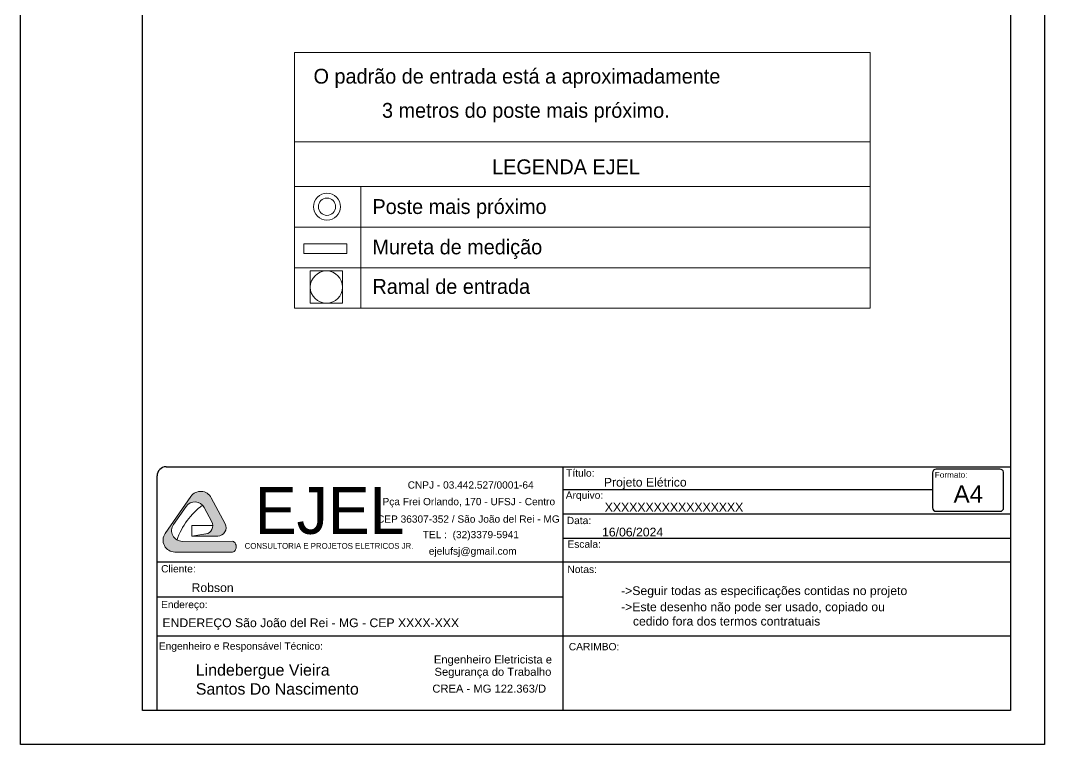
# Model space of a CAD drawing. Header units: millimetres. Extents: x 32721 to 70403, y 1490 to 13922.
# Drawn here: x 50117 to 52217, y 2750 to 4235 of the extents above; entities that cross this region are included whole.
import ezdxf
from ezdxf.enums import TextEntityAlignment as Align

# ---------------------------------------------------------------- set-up
doc = ezdxf.new("R2010")
doc.units = ezdxf.units.MM
for name, color, linetype, lineweight in [('1', 1, 'Continuous', 13), ('EJEL0550C', 50, 'Continuous', 35), ('EJEL0910C', 10, 'Continuous', 9), ('EJELFORMATO', 170, 'Continuous', 25)]:
    doc.layers.add(name, color=color, linetype=linetype, lineweight=lineweight)
doc.styles.add('AGEONE', font='')
doc.styles.add('AR', font='arial.ttf')
doc.styles.add('PADRÃO', font='', dxfattribs={"height": 0.2})
doc.styles.get("Standard").update_dxf_attribs({"font": 'arial.ttf'})
doc.styles.get('AGEONE').set_extended_font_data('Ageone')
doc.styles.get('PADRÃO').set_extended_font_data('AvantGarde Bk BT')

msp = doc.modelspace()

# ---------------------------------------------------------------- hatches: boundary and pattern name
at = {"layer": 'EJEL0910C'}
h = msp.add_hatch(color=256, dxfattribs=at)
h.dxf.hatch_style = 1
edge = h.paths.add_edge_path()
edge.add_arc((50494.94575189336, 3199.087697769006), 17.04462481392341, -81.4230188051423, 28.01405766307471, ccw=False)
edge.add_line((50497.4877547622, 3182.233693601753), (50468.74077164708, 3177.897933814013))
edge.add_line((50468.74077164664, 3177.897933814165), (50521.97403157488, 3177.897933814169))
edge.add_arc((50521.97403157505, 3194.942558627998), 17.04462481391936, 270, 388.0140576630612)
edge.add_line((50537.02157827051, 3202.948217470621), (50508.51756138123, 3256.524760459593))
edge.add_arc((50487.02106610176, 3245.088104970011), 24.34946401988559, 28.01405766304059, 145.1095997923543)
edge.add_line((50467.04847360405, 3259.016204157684), (50414.26452228338, 3183.325161470881))
edge.add_arc((50434.23711478154, 3169.397062283315), 24.34946401988359, 145.1095997923455, 269.9862535994334)
edge.add_line((50434.23127285953, 3145.047598964258), (50552.0067216004, 3145.019342283827))
edge.add_ellipse((50552.0095595592, 3156.0136664436), major_axis=(0.00283795902097491, 10.99432415987779), ratio=0.7056061408771386, start_angle=180, end_angle=360.0417428966182)
edge.add_line((50552.0067456649, 3167.007989144608), (50449.32645249878, 3166.983798877867))
edge.add_arc((50449.32079571721, 3188.898315765735), 21.914517617902, 145.1095997923734, 270.0147897280216, ccw=False)
edge.add_line((50431.34546246941, 3201.433605034443), (50457.17191380436, 3238.468176746657))
edge.add_arc((50475.14724705138, 3225.932887477873), 21.91451761788841, 28.01405766305561, 145.109599792388, ccw=False)
edge.add_line((50494.49409280255, 3236.225877418605), (50509.99329858895, 3207.093356611726))

# ---------------------------------------------------------------- linework, layer by layer
at = {"layer": '1'}
msp.add_lwpolyline([(50698.32246414337, 3777.028949493593), (50786.5455265689, 3777.028949493593), (50786.5455265689, 3757.201845472577), (50698.32246414337, 3757.201845472577)], close=True, dxfattribs=at)
for radius in [27.61177286618926, 17.67536521927622]:
    msp.add_circle((50746.02914318805, 3853.286408542768), radius, dxfattribs=at)
at = {"layer": 'EJEL0910C'}
for p, q in [((50679.57848083174, 3645.418542319203), (50679.57848083174, 4169.854016907007)), ((50679.57848083174, 4169.854016907007), (51859.8689944478, 4169.854016907007)), ((51859.83657277158, 3645.418542319203), (51859.8689944478, 4169.854016907007)), ((50679.57848083174, 3986.286035790388), (51859.8576413858, 3986.213068510133)), ((50679.57848083174, 3894.499560740409), (51859.85197147765, 3894.499560740409)), ((50815.4705446653, 3645.418542319203), (50815.4705446653, 3894.499560740409)), ((50679.57848083174, 3811.654533342971), (51859.84684531765, 3811.581566730692)), ((50679.57848083174, 3728.263569715444), (51859.84168990894, 3728.190603421528)), ((50711.82420891387, 3655.283996466689, -0.2330634879858582), (50711.82420891387, 3721.49813373767, -0.2330634879858582)), ((50778.03841522799, 3721.49813373767, -0.2330634879858582), (50711.82420891387, 3721.49813373767, -0.2330634879858582)), ((50778.03841522799, 3655.283996466689, -0.2330634879858582), (50778.03841522799, 3721.49813373767, -0.2330634879858582)), ((50711.82420891387, 3655.283996466689, -0.2330634879858582), (50778.03841522799, 3655.283996466689, -0.2330634879858582)), ((50679.57848083174, 3645.418542319203), (51859.83657277158, 3645.418542319203)), ((50414.26452228383, 3183.325161470872), (50467.04847360405, 3259.016204157684)), ((50508.51756138125, 3256.524760459739), (50537.02157827051, 3202.948217470737)), ((50431.34546246941, 3201.433605034443), (50457.17191380358, 3238.468176746697)), ((50494.49409280255, 3236.225877418605), (50509.99329858882, 3207.093356611746)), ((50511.97496112905, 3199.812451432066), (50468.74077164664, 3199.812451432066)), ((50468.74077164664, 3177.897933814165), (50468.74077164664, 3199.812451432066)), ((50468.74077164664, 3177.897933814165), (50497.4877547622, 3182.233693601753)), ((50521.97403157505, 3177.897933814165), (50468.74077164664, 3177.897933814165)), ((50521.97403157505, 3177.897933814165), (50468.74077164664, 3177.897933814165)), ((50552.00674566536, 3167.007989144608), (50449.32645249928, 3166.983798877991)), ((50552.00672160045, 3145.019342283675), (50434.23127285906, 3145.047598964258))]:
    msp.add_line(p, q, dxfattribs=at)
msp.add_circle((50744.93131207175, 3688.39109931466, -0.2330634879858582), 33.10710315692433, dxfattribs=at)
for centre, radius, start, end in [((50487.02106610176, 3245.088104970011), 24.34946401988964, 28.01405766303809, 145.1095997927606), ((50577.57891595227, 3122.357262386315), 146.9667894929414, 126.1074537234032, 161.148660997779), ((50475.14724705138, 3225.932887477873), 21.91451761790068, 28.01405766303809, 145.1095997927606), ((50449.32079571721, 3188.898315765735), 21.91451761790068, 145.1095997927606, 270.0147897301065), ((50494.94575189336, 3199.087697769006), 17.04462481392275, 278.57698119372, 28.01405766303809), ((50521.97403157505, 3194.942558627998), 17.04462481392275, 270, 28.01405766303809), ((50434.23711478154, 3169.397062283315), 24.34946401988964, 145.1095997927606, 269.9862536004982)]:
    msp.add_arc(centre, radius, start, end, dxfattribs=at)
msp.add_ellipse((50552.00955955873, 3156.013666444764), major_axis=(0.00283795902097491, 10.99432415987779), ratio=0.7056061408771386, start_param=3.141592653589793, end_param=6.283913858164894, dxfattribs=at)
at = {"layer": 'EJELFORMATO'}
for p, q in [((50416.16575314014, 3319.874328600898), (52147.48688752067, 3319.874328600898)), ((51229.41933620072, 3319.699069721813), (51229.41933620072, 2819.874328600898)), ((50397.48688752067, 2819.874328600898), (50397.48688752067, 3301.195462981312)), ((51987.88036048555, 3307.522176023762), (51987.88036048555, 3236.108633585813)), ((52126.12696974076, 3315.063248204489), (51995.42143266558, 3315.063248204489)), ((52133.66804191939, 3236.108633585813), (52133.66804191939, 3308.878704600458)), ((51229.66104729104, 3273.314181076319), (51987.88036048555, 3273.314181076319)), ((51229.66104729104, 3223.314181076319), (52147.48688752067, 3223.314181076319)), ((51995.42143266558, 3228.567561405085), (52126.12696974076, 3228.567561405085)), ((51229.47753601152, 3173.314181076319), (52147.48688752067, 3173.314181076319)), ((52147.27685626879, 3124.144569663404), (50397.48688752067, 3124.144569663404)), ((50397.48688752067, 3053.501043911747), (51229.47050353422, 3053.501043911747)), ((50397.48688752067, 2973.314181076319), (52147.21471584591, 2973.314181076319))]:
    msp.add_line(p, q, dxfattribs=at)
at = {"layer": 'EJELFORMATO', "color": 7}
msp.add_lwpolyline([(50117.48688752021, 2750.269795904009), (50117.48688752021, 5720.269795903892), (52217.48688752021, 5720.269795903892), (52217.48688752021, 2750.269795904009)], close=True, dxfattribs=at)
at = {"layer": 'EJELFORMATO'}
msp.add_lwpolyline([(50367.48688752021, 2820.269795904009), (50367.48688752021, 5650.269795904009), (52147.48688752067, 5650.269795903776), (52147.48688752067, 2820.269795904009)], close=True, dxfattribs=at)
for centre, radius, start, end in [((50416.16575314014, 3301.195462981312), 18.67886561960404, 90, 180), ((51995.42143266558, 3307.522176023762), 7.541072180282497, 90, 180), ((52126.06337442764, 3307.295859935533), 7.76764860725878, 11.75773836364284, 89.5309026031155), ((51995.42143266558, 3236.108633585813), 7.541072180282497, 180, 270), ((52126.12696974076, 3236.108633585813), 7.541072180282497, 270, 0)]:
    msp.add_arc(centre, radius, start, end, dxfattribs=at)

# ---------------------------------------------------------------- texts
at = {"layer": 'EJEL0550C', "style": 'PADRÃO'}
for s, p in [('O padrão de entrada está a aproximadamente', (50718.48090357305, 4105.764342693717)), ('3 metros do poste mais próximo.', (50858.840306406, 4035.673778681798)), ('LEGENDA EJEL', (51084.7404127221, 3919.987648163704)), ('Poste mais próximo', (50839.25404816688, 3838.371712417218)), ('Mureta de medição', (50839.25404816688, 3755.60850883626)), ('Ramal de entrada', (50839.25404816688, 3674.583978509654))]:
    msp.add_text(s, height=30.41351293940998, dxfattribs=at).set_placement(p)
at = {"layer": 'EJEL0550C'}
for s, height, p in [('Título:', 15, (51236.39245681607, 3299.651321743106)), ('Formato:', 12, (51992.41750723918, 3297.425993580327)), ('Arquivo:', 15, (51235.63466278094, 3254.27341269383)), ('Data:', 15, (51237.71697989714, 3202.33151512414)), ('Escala:', 15, (51239.08060905992, 3153.833082079378)), ('Cliente:', 15, (50405.85113472401, 3103.255150253724)), ('Notas:', 15, (51239.04873785566, 3102.140088964094)), ('Endereço:', 15, (50405.67509452908, 3029.960672447996)), ('Engenheiro e Responsável Técnico:', 15, (50401.16708374166, 2944.715908026861)), ('CARIMBO:', 15, (51241.90890714808, 2943.543453875187))]:
    msp.add_text(s, height=height, dxfattribs=at).set_placement(p)
at = {"layer": 'EJEL0910C'}
for s, height, p in [('Projeto Elétrico ', 17.93157444528333, (51313.80562677284, 3279.27813432792)), ('XXXXXXXXXXXXXXXXX', 17.93157444528333, (51315.69896217532, 3228.065126530317)), ('16/06/2024', 17.93157444528338, (51310.11046093862, 3177.029335369076)), ('Robson', 17.93157444528338, (50468.29199392299, 3063.039909306724)), ('->Seguir todas as especificações contidas no projeto', 17.93157444528333, (51349.1637104871, 3056.805717679978)), ('->Este desenho não pode ser usado, copiado ou', 17.93157444528333, (51349.1637104871, 3023.60240440171)), ('ENDEREÇO São João del Rei - MG - CEP XXXX-XXX', 17.93157444528333, (50408.61830604871, 2990.978034813263)), ('    cedido fora dos termos contratuais', 17.93157444528333, (51345.56588529426, 2994.274437569155))]:
    msp.add_text(s, height=height, dxfattribs=at).set_placement(p)
for s, height, style, p in [('EJEL', 96.08080432525331, 'AGEONE', (50597.89782528303, 3182.277768958549)), ('CNPJ - 03.442.527/0001-64', 14.85101435259276, 'AR', (50911.52440434511, 3275.15003919632)), ('A4', 35.26820437404194, 'AR', (52031.0278287465, 3246.570227956705)), ('Pça Frei Orlando, 170 - UFSJ - Centro', 14.85101435259276, 'AR', (50859.92623312309, 3241.123929788198)), ('CEP 36307-352 / São João del Rei - MG', 14.85101435259276, 'AR', (50848.62799530479, 3205.324585143317)), ('TEL :  (32)3379-5941', 14.85101435259276, 'AR', (50942.56045548574, 3173.436823334268)), ('CONSULTORIA E PROJETOS ELETRICOS JR.', 12, 'AGEONE', (50577.21542226712, 3151.684489128718)), ('ejelufsj@gmail.com', 14.85101435259276, 'AR', (50954.85066858403, 3139.539510450864))]:
    msp.add_text(s, height=height, dxfattribs=dict(at, style=style)).set_placement(p)
at = {"layer": 'EJEL0910C', "style": 'AR'}
for s, p in [('Engenheiro Eletricista e', (51086.39109663668, 2916.524440452995)), ('Segurança do Trabalho', (51086.39109663668, 2891.267960296784))]:
    msp.add_text(s, height=16.416, dxfattribs=at).set_placement(p, align=Align.CENTER)
at = {"layer": 'EJEL0910C'}
msp.add_text('CREA - MG 122.363/D', height=16.41600000000005, dxfattribs=at).set_placement((51078.76801421461, 2856.691660276317), align=Align.CENTER)
at = {"layer": 'EJEL0910C', "insert": (50477.01588408375, 2914.974618295142), "char_height": 23.40000000000007, "attachment_point": 1, "style": 'AR'}
msp.add_mtext_dynamic_manual_height_columns('Lindebergue Vieira Santos Do Nascimento', width=341.341735137139, gutter_width=1811.922514845056, heights=[0], dxfattribs=at)

doc.saveas('drawing.dxf')
